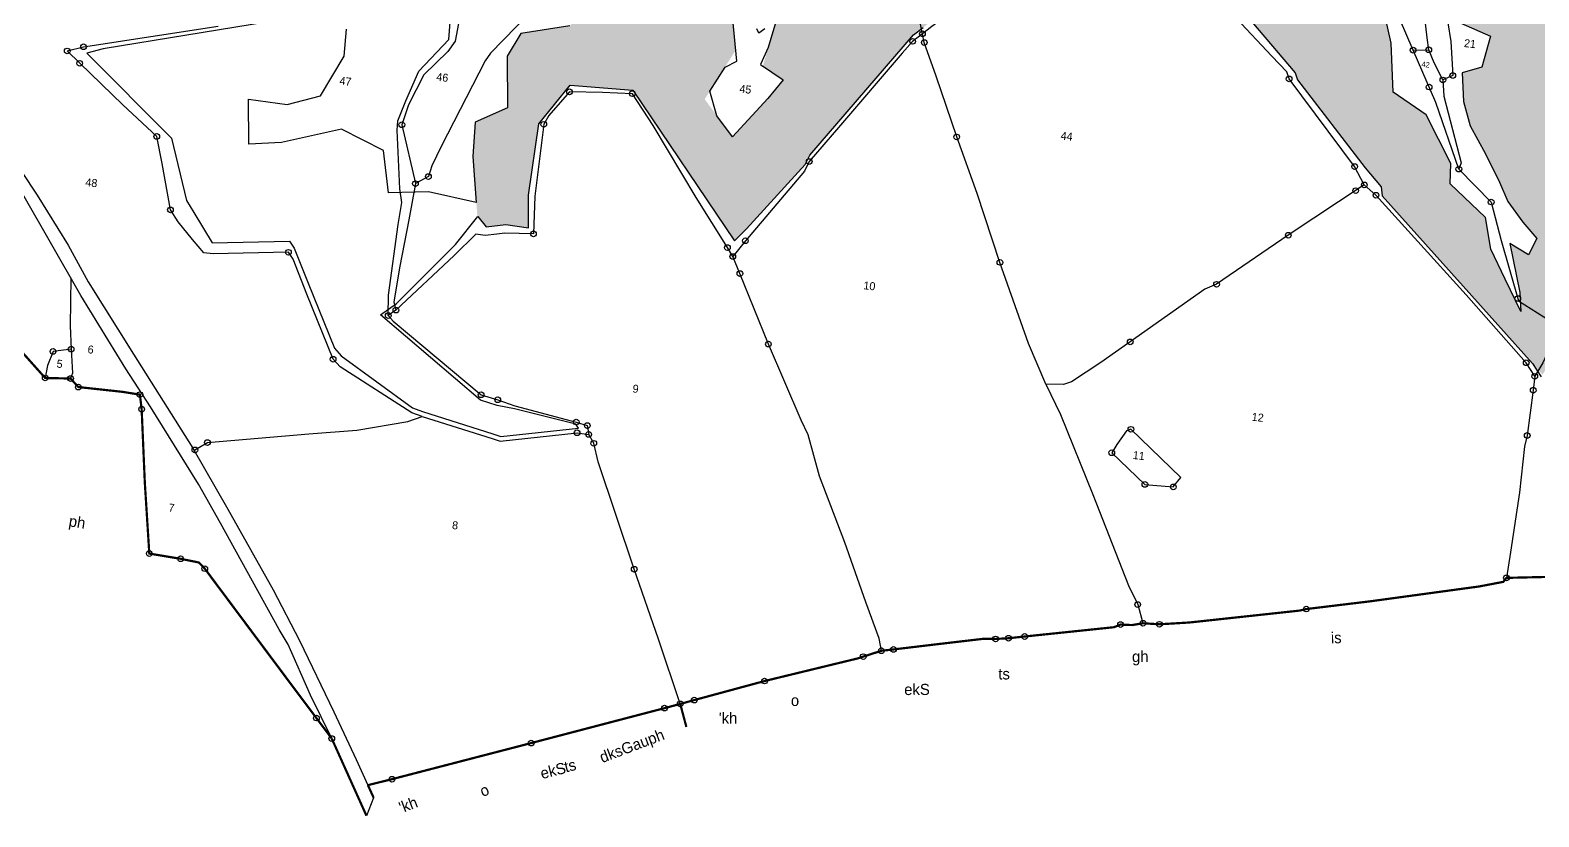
# Model space of a CAD drawing. Header units: feet. Extents: x 335453 to 339852, y 1780150 to 1783105.
# Drawn here: x 336994 to 338681, y 1780396 to 1781276 of the extents above; entities that cross this region are included whole.
import ezdxf
from ezdxf.enums import TextEntityAlignment as Align

# ---------------------------------------------------------------- set-up
doc = ezdxf.new("R2010")
doc.units = ezdxf.units.FT
doc.header["$LTSCALE"] = 0.02
doc.header["$MEASUREMENT"] = 0
doc.linetypes.add('DIVIDE', pattern=[31.75, 12.7, -6.35, 0, -6.35, 0, -6.35])
doc.layers.get('0').update_dxf_attribs({"linetype": 'CONTINUOUS'})
for name, color, linetype in [('OFF', 1, 'CONTINUOUS'), ('POLY_HATCH', 12, 'CONTINUOUS'), ('POLY_PARCEL', 6, 'CONTINUOUS'), ('POLY_ROAD', 30, 'CONTINUOUS'), ('POLY_WATER', 4, 'CONTINUOUS'), ('SYM_STONE', 1, 'CONTINUOUS'), ('TEXT_MAPOUT', 7, 'CONTINUOUS'), ('TEXT_PARCEL', 7, 'CONTINUOUS'), ('V_BOUND_LINE', 7, 'CONTINUOUS'), ('V_DIVIDE_LINE', 7, 'DIVIDE')]:
    doc.layers.add(name, color=color, linetype=linetype)
doc.styles.add('TEXT_MAP', font='', dxfattribs={"height": 0.25})
doc.styles.get('TEXT_MAP').set_extended_font_data('Kruti Dev 050')

# ---------------------------------------------------------------- blocks, each defined once
blk = doc.blocks.new('STONE')
blk.add_circle((0, 0), 0.0851)
blk = doc.blocks.new('AFD')
at = {"layer": 'POLY_HATCH'}
h = blk.add_hatch(dxfattribs=at)
h.set_pattern_fill('ZIGZAG', color=256, scale=15, style=0)
h.set_pattern_definition([(0, (0, 0), (1.875, 1.875), [1.875, -1.875]), (90, (1.875, 0), (-1.875, 1.875), [1.875, -1.875])])
h.paths.add_polyline_path([(460.79, 283.77), (457.54, 277.7), (451.91, 268.98), (441.17, 266.11), (438.66, 260.64), (439.99, 249.11), (433.18, 245.11), (433.48, 237.43), (435.97, 224.22), (438.22, 222.06), (442.53, 223.01), (447.65, 222.87), (446.84, 230.12), (447.38, 246.36), (453.47, 255.78), (467.54, 256.18), (494.03, 225.05), (496.44, 228.03), (507.88, 243.85), (508.73, 246.09), (528.84, 275.51), (530.85, 277.44), (532.78, 279.29), (553.67, 298.95), (570.8, 315.26), (573.86, 311.65), (587.1, 302.32), (593.51, 296.91), (615.09, 276.59), (615.79, 275.04), (633.06, 257.09), (637.13, 253.23), (637.59, 251.22), (677.82, 215.28), (679.03, 217.89), (679.72, 219.97), (681.42, 222.91), (682.66, 226), (694.53, 219.85), (696.35, 227.75), (691.76, 231.79), (690.03, 232.85), (682.73, 234.25), (681.7, 243.06), (685.32, 250.39), (685.18, 271.21), (684.17, 273.08), (676.49, 283.66), (673.63, 289.41), (669.47, 296.12), (667.67, 297.63), (667.67, 304.79), (675.97, 332.2), (673.58, 334.42), (672.87, 336.13), (670.85, 337.98), (661.35, 340.99), (653.7, 334.2), (651.61, 332.04), (640.64, 353.88), (639.25, 357.8), (626.96, 381.63), (636.06, 402.09), (636.98, 404.87), (638.82, 419.29), (638.7, 430.19), (636.12, 430.07), (618.89, 428.54), (611.45, 426.8), (606, 419.85), (611.89, 408.83), (617.03, 411.98), (620.2, 400.63), (614.56, 396.86), (615.74, 389.17), (620.33, 384), (618.37, 379.18), (619.31, 372.97), (627.2, 361.04), (628.49, 360.7), (627.3, 355.97), (627.6, 351.02), (629.08, 344.96), (634.56, 344.81), (634.71, 340.97), (639.74, 336.39), (638.26, 333.29), (638.41, 327.96), (641.22, 324.71), (646.1, 320.57), (655.68, 319.11), (654.24, 312.73), (650.41, 307.76), (647.9, 301.99), (650.86, 291.79), (657.81, 289.58), (656.63, 282.48), (652.34, 280.71), (653.37, 274.35), (655.46, 269.07), (659.61, 263.16), (663.45, 257.24), (665.78, 253.1), (669.63, 248.82), (673.16, 245.53), (671.68, 241.66), (667.26, 243.78), (670.67, 233.08), (671.4, 228.86), (667.11, 235.66), (663.12, 242.02), (661.19, 248.97), (652.46, 255.62), (652.06, 260.2), (645.4, 270.4), (637.41, 274.69), (635.73, 285.59), (632.32, 295.64), (616.77, 308.5), (603.31, 312.79), (591.62, 312.19), (588.52, 317.67), (589.5, 324.87), (585.95, 331.37), (581.07, 334.48), (571.59, 335.51), (560.35, 331.23), (558.57, 327.53), (551.62, 333.3), (540.07, 329.3), (533.56, 319.99), (533.34, 313.7), (527.57, 316.81), (517.36, 315.04), (511, 308.09), (508.92, 301.88), (515.2, 291.43), (504.78, 289.31), (500.31, 281.84), (498.24, 277.37), (495.99, 264.81), (500.9, 262.29), (497.94, 257.7), (490.98, 248.29), (483.83, 255.97), (489.58, 267.76), (488.17, 274.45), (479.44, 283.03), (469.23, 286.28)])
at = {"layer": 'OFF'}
blk.add_lwpolyline([(427.28, 91.69), (426.12, 87.49)], dxfattribs=at)
at = {"layer": 'POLY_HATCH'}
for points in [[(650.86, 291.79), (657.81, 289.58), (656.63, 282.48), (652.34, 280.71), (653.37, 274.35), (655.46, 269.07), (659.61, 263.16), (663.45, 257.24), (665.78, 253.1), (669.63, 248.82), (673.16, 245.53), (671.68, 241.66), (667.26, 243.78), (670.67, 233.08), (671.4, 228.86), (667.11, 235.66), (663.12, 242.02), (661.19, 248.97), (652.46, 255.62), (652.06, 260.2), (645.4, 270.4), (637.41, 274.69), (635.73, 285.59), (632.32, 295.64)], [(498.24, 277.37), (496.76, 269.09), (495.42, 265.1), (500.9, 262.29), (497.94, 257.7), (490.98, 248.29), (486.99, 252.57), (484.77, 257.9), (487.58, 263.66), (490.1, 265.29), (488.17, 274.45)], [(451.91, 268.98), (441.17, 266.11), (438.66, 260.64), (439.99, 249.11), (433.18, 245.11), (433.48, 237.43), (435.4, 227.23), (424.45, 228.41), (415.57, 227.23), (413.35, 236.54), (403.43, 240.24), (390.41, 235.8), (383.16, 234.62), (381.97, 244.67), (390.71, 244.38), (397.96, 247.18), (402.25, 256.65), (402.1, 262.71)], [(384.46, 262.4), (348.21, 252.23), (344.68, 250.89), (365.7, 234.02), (370.59, 220.45), (372.59, 217.95), (377.42, 211.65), (394.67, 213.9), (395.87, 212.49), (399.86, 204.99), (407.32, 191.12), (409.05, 189.58), (426.24, 179.76), (428.62, 179.18), (444.82, 175.97), (446.68, 175.58), (463.84, 179.31), (463.17, 180.2), (463.17, 180.2), (449.03, 182.1), (445.1, 182.37), (441.25, 183.19), (416.81, 199.76), (420.12, 202.65), (431.79, 217.31), (436.1, 224.1), (438.22, 222.06), (442.53, 223.01), (447.65, 222.87), (446.84, 230.12), (447.38, 246.36), (453.47, 255.78), (467.54, 256.18), (494.03, 225.05), (496.44, 228.03), (507.88, 243.85), (508.73, 246.09), (528.84, 275.51), (530.85, 277.44)], [(593.51, 296.91), (615.09, 276.59), (615.79, 275.04), (633.06, 257.09), (637.13, 253.23), (637.59, 251.22), (675.31, 217.52), (677.56, 214.72)]]:
    blk.add_lwpolyline(points, dxfattribs=at)
at = {"layer": 'POLY_PARCEL'}
for points in [[(530.85, 276), (529.46, 280.17), (526.37, 290.82), (520.41, 313.34), (518.71, 319.05), (518.24, 322.19)], [(495.5, 273.2), (494.28, 272.1), (493.7, 273)], [(633.29, 253.23), (630.67, 257.09), (613.87, 275.04), (613.18, 276.59), (609.44, 279.72), (591.6, 295), (585.18, 300.4), (573.86, 309.74), (571.31, 312.75), (569.45, 312.05), (567.83, 310.51), (565.82, 308.81), (553.67, 297.03), (547.03, 290.94), (532.78, 277.86), (530.85, 276)], [(428.62, 178.07), (426.24, 178.65), (409.05, 187.1), (407.32, 188.64), (399.86, 202.51), (395.87, 210.01), (394.67, 211.42), (377.89, 209.17), (375.77, 209.17), (372.94, 211.87), (369.28, 215.47), (367.28, 217.97), (364.25, 228.11), (362.39, 234.02), (354.03, 240.25), (343.35, 248.45), (340.26, 250.89), (343.8, 252.23), (373.35, 260.22)], [(640.85, 284.55), (631.64, 300.73)], [(640.85, 284.55), (644.32, 285.02)], [(654.01, 259.12), (647.19, 273.43), (640.85, 284.55)], [(648.23, 278.63), (648.81, 275.06), (654.37, 260.55), (654.01, 259.12)], [(445.3, 277.18), (445.04, 274.1), (434.89, 260.93), (433.84, 259.09), (426.18, 238.89), (424.57, 234.33), (424.06, 231.82), (421.34, 229.92)], [(530.85, 276), (528.84, 274.07), (526.82, 271.17), (514.46, 252.95), (508.73, 244.65), (507.88, 242.41), (496.44, 225.36), (494.03, 221.52)], [(567.14, 200.78), (562.27, 209.43), (553.83, 226.87), (547.03, 241.69), (541.06, 253.8), (534.96, 266.85), (531.48, 274.1), (530.85, 276)], [(654.01, 259.12), (662.05, 252.56), (665.26, 244.24), (670.59, 231.2), (681.22, 226), (679.99, 222.91), (678.29, 219.97), (677.59, 217.89), (676.12, 214.72)], [(494.03, 221.52), (492.6, 223.39), (484.36, 233.77), (472.98, 248.79), (467.54, 255.41), (460.86, 254.9), (453.47, 254.26), (449.42, 248.42), (448.52, 246.36), (448.31, 230.12), (448.95, 221.64), (442.53, 221.07), (440.79, 220.68), (438.22, 220.1), (436.1, 220.17), (431.79, 214.84), (420.12, 201.18), (418.55, 199.76), (419.81, 198.68), (441.25, 184.38), (445.1, 183.68), (449.03, 182.78), (463.17, 180.66), (465.74, 180.14), (466.27, 178.21)], [(633.29, 253.23), (617.57, 240.11), (602.77, 227.35), (600.25, 226.01), (584.91, 212.35), (578.86, 206.97), (572.81, 201.94), (571.08, 201.17), (567.14, 200.78)], [(676.12, 214.72), (673.87, 217.52), (658.81, 231.18), (636.15, 251.22), (633.29, 253.23)], [(537.02, 137.15), (536.2, 139.82), (532.32, 147.6), (526.14, 160.41), (518.87, 174.61), (515.3, 183.56), (513.37, 186.65), (504.15, 202.84), (496.04, 217.89), (494.03, 221.52)], [(676.12, 214.72), (676.12, 211.56), (675.91, 201.31), (675.6, 198.76), (675.6, 188.35), (675.06, 174.79), (674.81, 168.98)], [(346.69, 200.31), (347.76, 189.57), (348.55, 184.4)], [(567.14, 200.78), (571.16, 194.38), (580.37, 177.33), (590.57, 157.88), (593.12, 153.86), (594.76, 149.8)], [(348.55, 184.4), (344.57, 183.41), (343.68, 180.13), (343.48, 177.29)], [(348.55, 184.4), (349.45, 179.04), (349.16, 177.8)], [(378.71, 164.94), (381.31, 166.9), (403.73, 171.37), (414.38, 173.35), (425.52, 176.57), (428.62, 178.07)], [(428.62, 178.07), (444.82, 174.86), (446.68, 174.48), (463.64, 178.27), (466.27, 178.21)], [(493.42, 120.27), (486.94, 134.18), (479.8, 149.23), (469.05, 172.33), (467.62, 176.34), (466.27, 178.21)]]:
    blk.add_lwpolyline(points, dxfattribs=at)
blk.add_lwpolyline([(587.25, 192.83), (586.33, 192.37), (584.47, 189.12), (583.54, 187.12), (591.73, 180.87), (598.15, 181.02), (599.62, 183.34)], close=True, dxfattribs=at)
at = {"layer": 'POLY_ROAD'}
for points in [[(333.02, 222.8), (337.11, 217.95), (345.3, 207.56), (350.71, 199.82), (362.57, 184.83), (378.21, 165.25), (387.5, 152.56), (399.64, 135.64), (406.8, 124.99), (416.28, 109.88), (422.42, 99.78), (425.68, 94.36)], [(416.45, 103.87), (410.65, 113.07), (404.39, 123.8), (402.01, 126.95), (386.23, 149.18), (380.39, 157.36), (367.69, 173.46), (361.29, 181.38), (349.4, 196.62), (333.54, 218.25)]]:
    blk.add_lwpolyline(points, dxfattribs=at)
at = {"layer": 'POLY_WATER'}
for points in [[(647.89, 291.49), (649.04, 287.45), (650.33, 279.87), (648.23, 278.63), (645.85, 282.21), (644.32, 285.02), (643.7, 287.64), (642.31, 293.46)], [(426.97, 266.76), (426.69, 262.77), (425.26, 260.27), (420.54, 254.42), (417.83, 247.38), (416.83, 242.74), (421.34, 229.92), (420.77, 221.64), (419.91, 211.1), (419.48, 202.97), (420.12, 201.18), (418.55, 199.76), (418.12, 204.32), (418.48, 220.38), (418.77, 225.37), (417.98, 228.37), (415.91, 241.43), (415.84, 243.5), (417.12, 248.14), (419.28, 255.12), (425.21, 262.97), (424.99, 269.82)]]:
    blk.add_lwpolyline(points, dxfattribs=at)
at = {"layer": 'TEXT_PARCEL'}
blk.add_line((378.71, 164.94), (378.71, 164.94), dxfattribs=at)
at = {"layer": 'V_BOUND_LINE'}
for points, const_width in [([(691.92, 171.29), (674.81, 168.98), (674.2, 168.01), (668.92, 166.38), (645.03, 160.37), (630.89, 157.04), (629.4, 156.52), (605.13, 151.13), (598.46, 149.98), (594.76, 149.8), (592.39, 149.13), (589.78, 148.95), (588.39, 148.2), (568.67, 143.9), (565.09, 143.11), (562.24, 142.63), (559.63, 142.39), (549.14, 139.96), (539.69, 137.75), (537.02, 137.15), (531.92, 134.85), (511.68, 127.48), (496.45, 121.48), (493.42, 120.27), (490.02, 118.94), (461.1, 107.82), (430.91, 96.29), (425.68, 94.36)], 0.5), ([(416.45, 103.87), (416.45, 103.87), (405.15, 115.91), (383.87, 138.66), (382.4, 139.89), (378.23, 140.27), (371.1, 140.65), (368.32, 156.47), (365.8, 172.72), (365.04, 175.93), (361.07, 176.12), (351.11, 176.09), (349.16, 177.8), (343.48, 177.29), (337.93, 182.27)], 0.499), ([(416.45, 103.87), (426.12, 87.49)], 0.499), ([(425.68, 94.36), (427.28, 91.69)], 0.5)]:
    blk.add_lwpolyline(points, dxfattribs=dict(at, const_width=const_width))
at = {"layer": 'V_DIVIDE_LINE', "const_width": 0.499}
blk.add_lwpolyline([(493.42, 120.27), (495.37, 115.27)], dxfattribs=at)
at = {"layer": 'SYM_STONE', "xscale": 7.5, "yscale": 7.5, "zscale": 7.5}
for p in [(640.85, 284.55), (644.32, 285.02), (648.23, 278.63), (650.33, 279.87), (528.84, 274.07), (530.85, 276), (531.48, 274.1), (613.87, 275.04), (645.32, 276.71), (630.67, 257.09), (654.01, 259.12), (453.47, 254.26), (467.54, 255.41), (541.06, 253.8), (340.26, 250.89), (343.8, 252.23), (631.51, 251.74), (633.29, 253.23), (636.15, 251.22), (662.05, 252.56), (343.35, 248.45), (448.52, 246.36), (508.73, 244.65), (416.83, 242.74), (617.57, 240.11), (362.39, 234.02), (421.34, 229.92), (424.06, 231.82), (670.4, 231.65), (553.83, 226.87), (602.77, 227.35), (492.6, 223.39), (496.44, 225.36), (448.95, 221.64), (494.03, 221.52), (367.28, 217.97), (496.04, 217.89), (673.87, 217.52), (676.12, 214.72), (394.67, 211.42), (584.91, 212.35), (676.12, 211.56), (504.15, 202.84), (418.55, 199.76), (420.12, 201.18), (675.91, 201.31), (587.25, 192.83), (407.32, 188.64), (583.54, 187.12), (344.57, 183.41), (348.55, 184.4), (441.25, 184.38), (445.1, 183.68), (463.17, 180.66), (465.74, 180.14), (591.73, 180.87), (598.15, 181.02), (343.48, 177.29), (349.16, 177.8), (351.11, 176.09), (365.04, 175.93), (463.64, 178.27), (466.27, 178.21), (467.62, 176.34), (365.8, 172.72), (674.81, 168.98), (381.31, 166.9), (378.71, 164.94), (630.89, 157.04), (593.12, 153.86), (479.8, 149.23), (589.78, 148.95), (594.76, 149.8), (598.46, 149.98), (562.24, 142.63), (565.09, 143.11), (568.67, 143.9), (371.1, 140.65), (378.23, 140.27), (383.87, 138.66), (533.12, 135.39), (537.02, 137.15), (539.69, 137.75), (511.68, 127.48), (496.45, 121.48), (490.02, 118.94), (493.42, 120.27), (412.51, 108.07), (461.1, 107.82), (416.45, 103.87), (430.91, 96.29)]:
    blk.add_blockref('STONE', p, dxfattribs=at)
at = {"layer": 'TEXT_MAPOUT', "style": 'TEXT_MAP'}
for s, height, rotation, p in [('is', 2.497, 6.7112, (637.23, 150.01)), ('ph', 2.497, 357.1367, (352.3, 144.76)), ('gh', 2.497, 6.7112, (593.29, 140.86)), ('ts', 2.497, 6.7112, (563.86, 133.64)), ('ekS', 2.497, 6.7112, (543.23, 127.82)), ('o', 2.5, 6.7112, (518.19, 122.56)), ("'kh", 2.497, 6.7112, (502.54, 116.81)), ('dksGauph', 2.497, 27.1677, (477.47, 105.11)), ('ekS', 2.497, 20.6552, (464.42, 100.03)), ('ts', 2.497, 20.6552, (469.59, 102.11)), ('o', 2.5, 27.1677, (451.58, 94.56)), ("'kh", 2.497, 27.1677, (433.89, 88.91))]:
    blk.add_text(s, height=height, rotation=rotation, dxfattribs=at).set_placement(p)
at = {"layer": 'TEXT_PARCEL', "style": 'TEXT_MAP'}
for s, height, p in [('21', 1.798, (653.38, 287.44)), ('42', 1.199, (643.99, 281.65)), ('45', 1.798, (492.69, 259.2)), ('46', 1.798, (424.71, 254.33)), ('44', 1.798, (565.61, 256.72)), ('47', 1.798, (403.17, 251.05)), ('48', 1.798, (348.94, 222.07)), ('10', 1.798, (525.28, 218.38)), ('12', 1.798, (615.27, 198.68)), ('9', 1.8, (475.62, 189.57)), ('11', 1.798, (589.67, 187.16)), ('6', 1.8, (352.93, 184.78)), ('5', 1.8, (346.36, 180.81)), ('8', 1.8, (438.7, 154.58)), ('7', 1.8, (374.93, 151.44))]:
    blk.add_text(s, height=height, dxfattribs=at).set_placement(p, align=Align.MIDDLE)

msp = doc.modelspace()

# ---------------------------------------------------------------- block references
at = {"xscale": 4.977076442366829, "yscale": 4.977076442366829, "zscale": 4.977076442366829, "rotation": 353.6455533491407}
msp.add_blockref('AFD', (335214.2, 1780198.8), dxfattribs=at)

doc.saveas('drawing.dxf')
